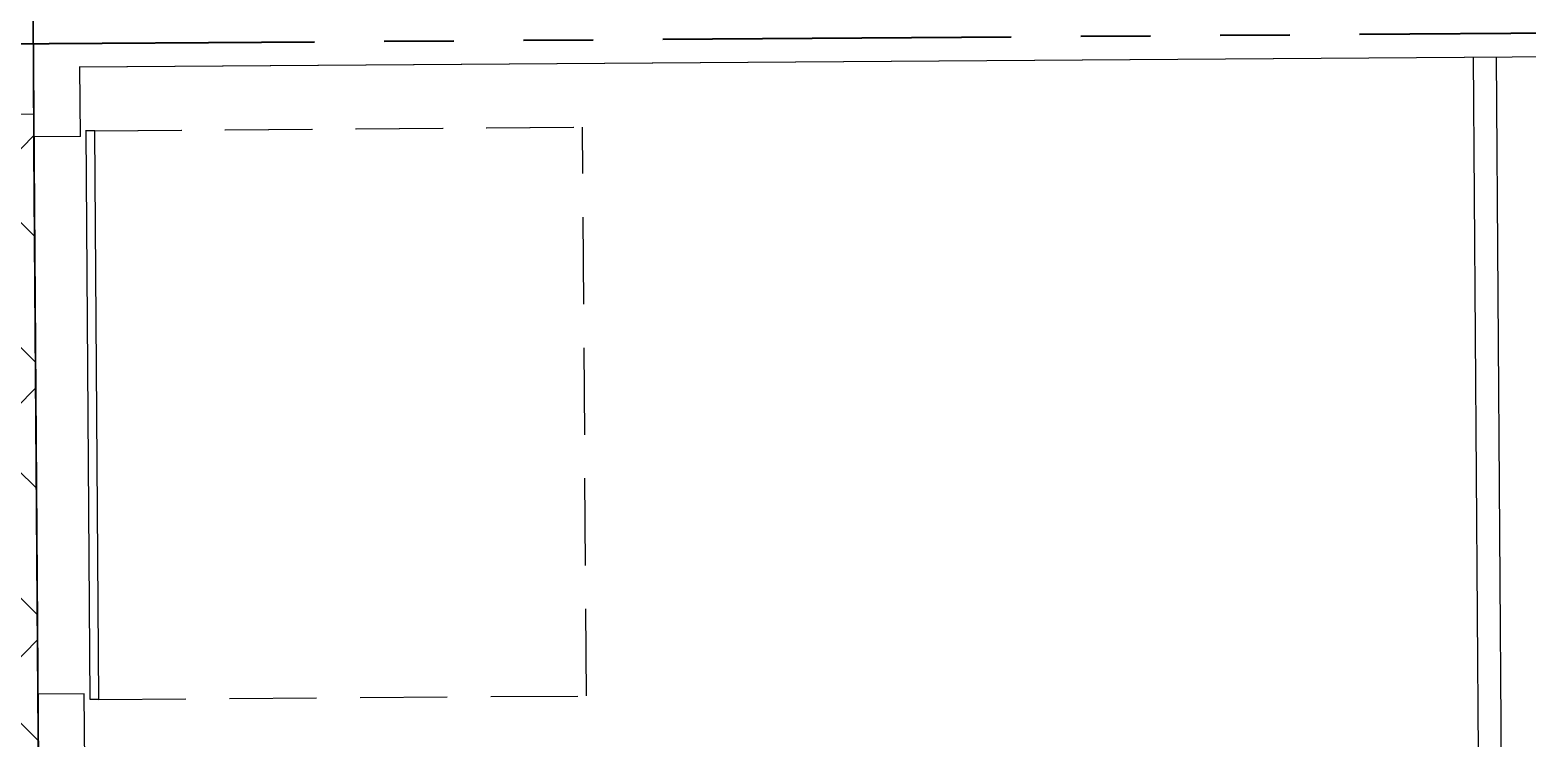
# Model space of a CAD drawing. Header units: feet. Extents: x 919634 to 928945, y 707022 to 708026.
# Drawn here: x 921008.98 to 921030.47, y 707415.97 to 707426.13 of the extents above; entities that cross this region are included whole.
import ezdxf

# ---------------------------------------------------------------- set-up
doc = ezdxf.new("R2010")
doc.units = ezdxf.units.FT
doc.header["$LTSCALE"] = 20
doc.header["$MEASUREMENT"] = 0
doc.linetypes.add('Site Plan$0$HIDDEN2', pattern=[0.1875, 0.125, -0.0625])
doc.linetypes.add('Site Plan$0$PHANTOM2', pattern=[1.25, 0.625, -0.125, 0.125, -0.125, 0.125, -0.125])
for name, color, linetype in [('-u-site-xref', 7, 'Continuous'), ('Site Plan$0$-u-site-bldg_interior', 252, 'Continuous'), ('Site Plan$0$SP-BLDG-ROOF ABOVE', 4, 'Site Plan$0$HIDDEN2'), ('Site Plan$0$SP-LOT PAVERS', 254, 'Continuous')]:
    doc.layers.add(name, color=color, linetype=linetype)
for name, color, linetype, lineweight in [('Site Plan$0$SP-LOT LINES', 252, 'Site Plan$0$PHANTOM2', 40), ('Site Plan$0$SP-SIDEWALK', 2, 'Continuous', 25), ('SP-BUILDING-FOOTPRINT', 1, 'Continuous', 25)]:
    doc.layers.add(name, color=color, linetype=linetype, lineweight=lineweight)
doc.layers.get('-u-site-xref').off()

# ---------------------------------------------------------------- blocks, each defined once
blk = doc.blocks.new('Site Plan')
at = {"layer": 'Site Plan$0$SP-LOT PAVERS'}
h = blk.add_hatch(dxfattribs=at)
h.set_pattern_fill('AR-HBONE', color=256, scale=0.32, angle=-89.58178215075662)
h.set_pattern_definition([(315.4182178492434, (0, 0), (1.810145136983853, 0.01321298806884015), [3.84, -1.28]), (45.41821784924338, (0.9116790626081567, -0.8984660745381309), (1.810145136983853, 0.01321298806884), [3.84, -1.28])])
h.paths.add_polyline_path([(921009.54763375, 707405.9336891741), (920989.2072940768, 707405.7883315071), (920989.0714707002, 707424.7887197618), (921009.0316751817, 707424.92666352), (921009.1031087869, 707414.9307422863), (921029.3525917305, 707415.0754506652), (921029.4286389652, 707404.4090549125), (921024.0956189289, 707404.3710326144), (921024.0479792914, 707411.037391704), (921009.5119036331, 707410.9335129054)])
at = {"layer": 'Site Plan$0$-u-site-bldg_interior'}
for p, q in [((921009.0268837967, 707425.597136593, -4.494994332521685e-06), (921009.0221192058, 707426.2638602498, -4.494994332521684e-06)), ((921009.6860545062, 707425.6017899022, -4.494991133300789e-06), (921065.0647168179, 707425.9975410695, -4.494722354081e-06)), ((921009.6935334408, 707425.6019006548, -4.494991097000498e-06), (921065.7314659432, 707426.0023631485, -4.494719122179089e-06)), ((921029.7678169175, 707415.745101668, -4.49489401518742e-06), (921029.6963563991, 707425.7447890287, -4.494894015187386e-06)), ((921030.1210332932, 707412.4975428632, -4.494892413604441e-06), (921030.0263475631, 707425.7472045425, -4.4948924136044e-06)), ((921009.0352482281, 707424.426676287, -4.49499433252169e-06), (921009.0268837967, 707425.597136593, -4.494994332521685e-06)), ((921009.7006795336, 707424.6019261885, -4.494991097000501e-06), (921009.6935334408, 707425.6019006548, -4.494991097000498e-06)), ((921009.7006795336, 707424.6019261885, -4.494991097000501e-06), (921009.0340298894, 707424.5971621266, -4.49499433252169e-06)), ((921009.9009331053, 707424.6866354109, -4.49499012220042e-06), (921009.775936297, 707424.6857421491, -4.494990728860643e-06)), ((921009.9084120399, 707424.6867461633, -4.49499008590013e-06), (921009.7834152315, 707424.6858529017, -4.494990692560352e-06)), ((921009.8417749897, 707416.5193947598, -4.494990692560377e-06), (921009.7834152315, 707424.6858529017, -4.494990692560352e-06)), ((921009.9667717979, 707416.5202880214, -4.494990085900155e-06), (921009.9084120399, 707424.6867461633, -4.49499008590013e-06)), ((921009.0911986323, 707416.5973663958, -4.494994332521713e-06), (921009.0352482281, 707424.426676287, -4.49499433252169e-06)), ((921009.7578482763, 707416.6021304576, -4.494991097000526e-06), (921009.0911986323, 707416.5973663958, -4.494994332521713e-06)), ((921009.1031087869, 707414.9307422851, -4.494994332521719e-06), (921009.0911986323, 707416.5973663958, -4.494994332521713e-06)), ((921009.7649943691, 707415.6021559912, -4.49499109700053e-06), (921009.7578482763, 707416.6021304576, -4.494991097000526e-06)), ((921009.9667717979, 707416.5202880214, -4.494990085900155e-06), (921009.8417749897, 707416.5193947598, -4.494990692560377e-06))]:
    blk.add_line(p, q, dxfattribs=at)
at = {"layer": 'Site Plan$0$SP-BLDG-ROOF ABOVE', "ltscale": 0.5}
for p, q in [((921009.9009331053, 707424.6866354109, -4.49499012220042e-06), (921016.9007543699, 707424.7366580608, -4.494956149227948e-06)), ((921009.9084120399, 707424.6867461633, -4.49499008590013e-06), (921016.9082333043, 707424.7367688131, -4.494956112927657e-06)), ((921016.9665930625, 707416.5703106715, -4.494956112927683e-06), (921016.9082333043, 707424.7367688131, -4.494956112927657e-06)), ((921009.9667717979, 707416.5202880214, -4.494990085900155e-06), (921016.9665930625, 707416.5703106715, -4.494956112927683e-06))]:
    blk.add_line(p, q, dxfattribs=at)
at = {"layer": 'Site Plan$0$SP-LOT LINES', "ltscale": 0.4, "elevation": -4.495091203237515e-06}
blk.add_lwpolyline([(921082.9047135309, 707448.459065352), (921083.0619275734, 707426.4596270922), (920989.0643277363, 707425.7878943653), (920988.9071136938, 707447.787332625)], close=True, dxfattribs=at)
at = {"layer": 'Site Plan$0$SP-SIDEWALK'}
blk.add_line((920989.0714681131, 707424.7887197437, -4.495091203237585e-06), (921009.0316757649, 707424.9265819053, -4.494994332592999e-06), dxfattribs=at)

msp = doc.modelspace()

# ---------------------------------------------------------------- block references
at = {"layer": '-u-site-xref'}
msp.add_blockref('Site Plan', (0, 0), dxfattribs=at)

# ---------------------------------------------------------------- next in the draw order: linework, layer by layer
at = {"layer": 'SP-BUILDING-FOOTPRINT', "elevation": -4.494696469652872e-06}
msp.add_lwpolyline([(921020.8541092675, 707503.0169817066), (921020.9351918348, 707491.6839386269), (921028.8048255522, 707491.7403083511), (921028.8810505437, 707481.0739138641), (921008.6314654875, 707480.9292047544), (921008.7124550686, 707469.5960867897), (921021.0848359901, 707469.68450323), (921021.1556494451, 707459.0180702499), (921000.9115780996, 707458.8734005428), (921001.0687921395, 707436.8739626189), (921021.3182746177, 707437.0187273786), (921021.3944996052, 707426.352333442), (921009.0221192058, 707426.2638602491), (921009.1031087869, 707414.9307422863), (921029.3525917305, 707415.0754506652), (921029.4286389652, 707404.4090549125), (921021.5592831258, 707404.3529495555), (921021.640272177, 707393.0199057315)], dxfattribs=at)

doc.saveas('drawing.dxf')
